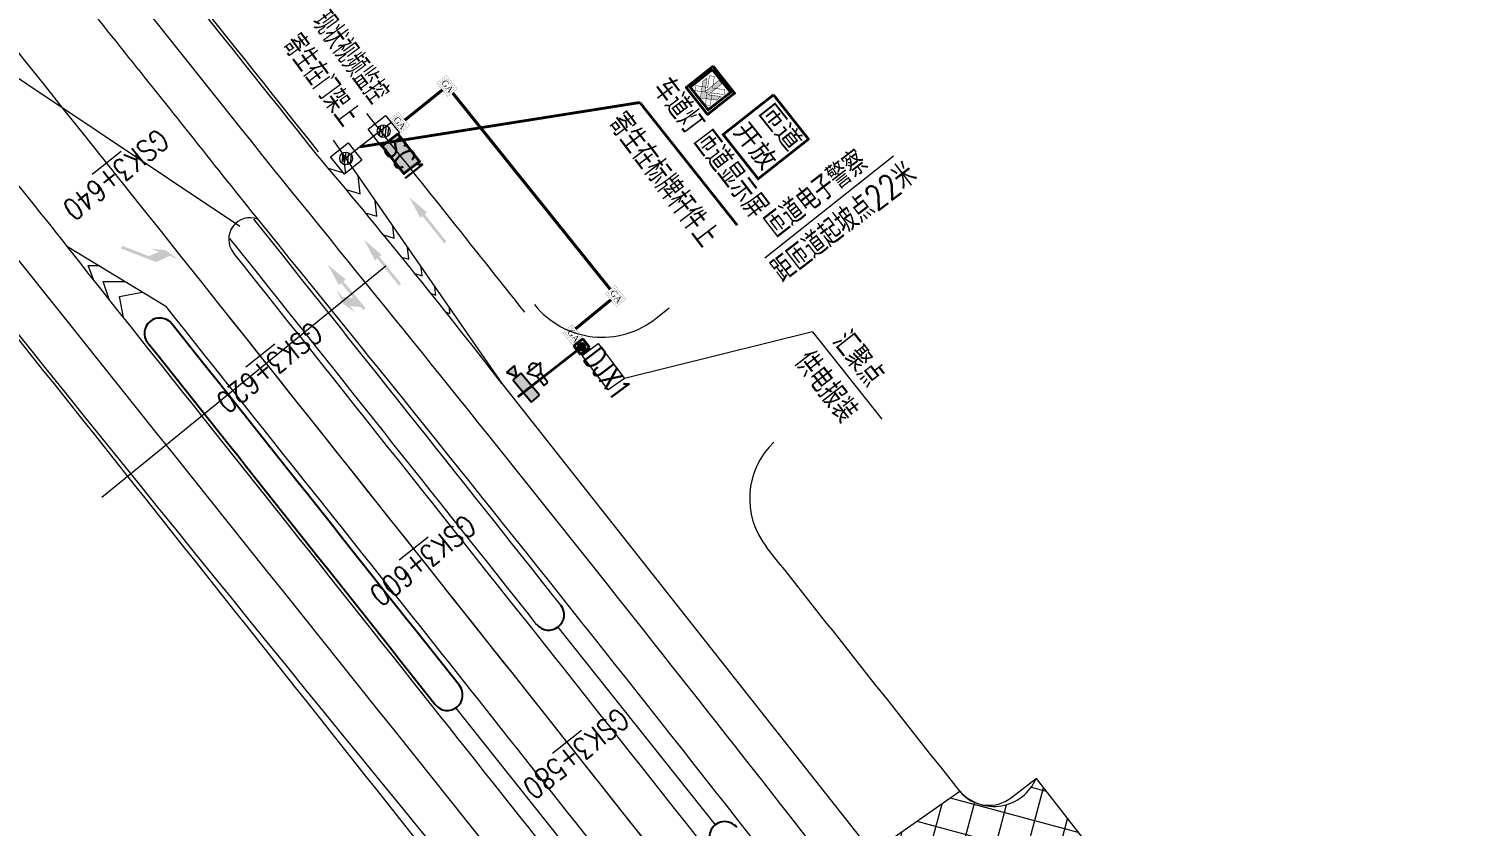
# Model space of a CAD drawing. Header units: millimetres. Extents: x 523446 to 528898, y 388189 to 392165.
# Drawn here: x 524347.4 to 524464.3, y 390519.3 to 390584 of the extents above; entities that cross this region are included whole.
import ezdxf
from ezdxf.enums import TextEntityAlignment as Align

# ---------------------------------------------------------------- set-up
doc = ezdxf.new("R2010")
doc.units = ezdxf.units.MM
for name, pattern in [('ACAD_ISO02W100', [15, 12, -3]), ('ACAD_ISO03W100', [30, 12, -18]), ('ACAD_ISO04W100', [30, 24, -3, 0, -3]), ('白色虚线3米', [6, 3, -3])]:
    doc.linetypes.add(name, pattern=pattern)
for name, color, linetype, lineweight in [('0-000-1电子警察', 1, 'Continuous', 40), ('0-000-电子警察', 1, 'Continuous', 40), ('0-000-示例人行道绿化带新建单管', 10, 'chen', 0), ('0-000-示例现有手井', 30, 'Continuous', 0), ('0-000-示例走线', 3, 'Continuous', 40), ('0-lyg新增电子警察', 1, 'Continuous', 40), ('0-TL-匝道控制', 6, 'Continuous', 40), ('0-TL-电视监控（新建）', 6, 'Continuous', 40), ('0-新增匝道控制系统', 7, 'Continuous', 40), ('0-现状交通设施2018', 7, 'Continuous', 0), ('0-现状信号灯', 7, 'Continuous', 40), ('000-scy-车道标线(实)', 7, 'Continuous', 40), ('人行横道', 7, 'Continuous', 30)]:
    doc.layers.add(name, color=color, linetype=linetype, lineweight=lineweight)
for name, color, linetype in [('000', 7, 'Continuous'), ('000-scy-护栏', 160, 'ACAD_ISO03W100'), ('000-scy-箭头', 7, 'Continuous'), ('000-scy-道路标线', 122, '白色虚线3米'), ('GSS-标注路线桩号', 7, 'Continuous'), ('MEDS道路平面中线-GSS', 7, 'Continuous'), ('侧分带与渠化岛', 3, 'Continuous'), ('车行道边线', 5, 'ACAD_ISO04W100'), ('道路中线_zx', 2, 'ACAD_ISO04W100')]:
    doc.layers.add(name, color=color, linetype=linetype)
doc.styles.add('FSDB', font='szytxt_s.shx', dxfattribs={"width": 0.5, "bigfont": 'hztxt.shx'})
doc.styles.add('HZTXT_S', font='TXT_S.shx', dxfattribs={"width": 0.75, "bigfont": 'HZTXT.shx'})
doc.styles.add('MEDS', font='TXT_S.SHX', dxfattribs={"width": 0.75, "bigfont": 'hztxt.shx'})
doc.styles.get("Standard").update_dxf_attribs({"font": ''})
doc.styles.add('图廓-黑体', font='simhei.ttf')
doc.styles.get('Standard').set_extended_font_data('SimSun')
doc.linetypes.add('chen', pattern='A,12.7,-5.08,["单",FSDB,S=5,R=0,X=-2.54,Y=-1.27],-5.08', length=22.86)

# ---------------------------------------------------------------- blocks, each defined once
blk = doc.blocks.new('7')
at = {"layer": '0-现状信号灯', "linetype": 'Continuous', "lineweight": 0, "ltscale": 0.005}
for p, q in [((525414.9, 388753.36), (525416.62, 388753.9)), ((525415.44, 388751.64), (525414.9, 388753.36)), ((525415.94, 388753.28), (525415.56, 388752.55)), ((525416.18, 388753.26), (525415.71, 388752.36)), ((525416.37, 388753.15), (525415.92, 388752.27)), ((525416.62, 388753.9), (525417.16, 388752.19)), ((525417.16, 388752.19), (525415.44, 388751.64)), ((525416.51, 388752.92), (525416.18, 388752.28))]:
    blk.add_line(p, q, dxfattribs=at)
blk.add_ellipse((525416.02, 388752.77), major_axis=(0.365, 0.365), ratio=1, start_param=3.156470216024712, end_param=9.439655523204298, dxfattribs=at)
blk = doc.blocks.new('A$C4C9C7EF5')
at = {"layer": '0-TL-电视监控（新建）', "linetype": 'ByBlock', "lineweight": 0, "true_color": 0xffffff}
blk.add_hatch(color=7, dxfattribs=at).paths.add_polyline_path([(0, 1.43), (2.52, 2.74), (3.26, 1.31), (0.74, 0)])
at = {"layer": '0-000-示例走线'}
blk.add_lwpolyline([(0, 1.43), (2.52, 2.74), (3.26, 1.31), (0.74, 0)], close=True, dxfattribs=at)
at = {"layer": '0-000-示例走线', "style": 'HZTXT_S', "width": 0.75}
blk.add_text('SC1', height=1.8, rotation=27.3616, dxfattribs=at).set_placement((0.96, -0.05))
blk = doc.blocks.new('A$C43B75757')
at = {"layer": '0-TL-匝道控制', "linetype": 'Continuous'}
blk.add_hatch(color=3, dxfattribs=at).paths.add_polyline_path([(1.59, 3.27), (2.07, 3.27), (2.1, 1.37), (3.1, 2.34), (3.13, 1.75), (1.85, 0.49), (0.59, 1.79), (0.59, 2.37), (1.62, 1.33)])
at = {"layer": '0-TL-匝道控制', "color": 0, "linetype": 'Continuous'}
for points in [[(0, 3.7), (3.73, 3.7), (3.73, 0), (0, 0)], [(0.23, 3.45), (3.38, 3.45), (3.38, 0.35), (0.23, 0.35)]]:
    blk.add_lwpolyline(points, close=True, dxfattribs=at)
at = {"layer": '0-TL-匝道控制', "color": 1, "linetype": 'ACAD_ISO02W100', "ltscale": 0.01, "const_width": 0.05}
blk.add_lwpolyline([(1.44, 1.83), (0.56, 2.74), (0.94, 3.12), (1.82, 2.2), (2.77, 3.11), (3.14, 2.73), (2.2, 1.81), (3.15, 0.83), (2.76, 0.46), (1.81, 1.44), (0.86, 0.52), (0.48, 0.91)], close=True, dxfattribs=at)
at = {"layer": '0-TL-匝道控制', "color": 3, "linetype": 'ACAD_ISO02W100', "ltscale": 0.01, "const_width": 0.05}
blk.add_lwpolyline([(1.59, 3.27), (2.07, 3.27), (2.1, 1.37), (3.1, 2.34), (3.13, 1.75), (1.85, 0.49), (0.59, 1.79), (0.59, 2.37), (1.62, 1.33), (1.59, 3.27)], dxfattribs=at)
blk = doc.blocks.new('A$C7DAD36AF')
at = {"layer": '0-TL-匝道控制'}
blk.add_lwpolyline([(0.88, 14.77), (6.99, 14.77), (6.99, 7.82), (0.88, 7.83)], close=True, dxfattribs=at)
at = {"layer": '0-TL-匝道控制', "linetype": 'Continuous', "char_height": 2, "attachment_point": 1}
for s, insert in [('{\\fSimSun|b0|i0|c134|p2;匝道}', (1.38, 14.26)), ('{\\fSimSun|b0|i0|c134|p2;开放}', (1.26, 10.85))]:
    blk.add_mtext_dynamic_manual_height_columns(s, width=15.3565, gutter_width=10, heights=[0], dxfattribs=dict(at, insert=insert))
blk = doc.blocks.new('JICHU')
at = {"layer": '0-lyg新增电子警察', "linetype": 'Continuous', "ltscale": 0.005}
for p, q in [((1841.33, 752.28), (1841.33, 753.18)), ((1841.33, 753.18), (1842.23, 753.18)), ((1841.78, 752.48), (1841.52, 752.73)), ((1841.9, 752.51), (1841.55, 752.86)), ((1841.99, 752.58), (1841.63, 752.94)), ((1842.03, 752.7), (1841.74, 752.99)), ((1842.23, 753.18), (1842.23, 752.28)), ((1842.23, 752.28), (1841.33, 752.28))]:
    blk.add_line(p, q, dxfattribs=at)
blk.add_circle((1841.78, 752.74), 0.258, dxfattribs=at)
blk = doc.blocks.new('buguangdeng')
at = {"layer": '0-000-电子警察', "color": 1, "lineweight": 25}
for p, q in [((530131.76, 378169.7), (530132.15, 378171.04)), ((530132.15, 378171.04), (530132.67, 378170.4)), ((530132.67, 378170.4), (530132.55, 378169.98)), ((530132.56, 378170), (530132.67, 378170.4)), ((530132.67, 378170.4), (530133.6, 378170.13)), ((530133.6, 378170.13), (530133.48, 378169.74)), ((530132.55, 378169.98), (530131.76, 378169.7)), ((530133.48, 378169.74), (530132.56, 378170))]:
    blk.add_line(p, q, dxfattribs=at)
at = {"layer": '0-000-电子警察', "lineweight": 25}
blk.add_arc((530131.96, 378170.36), 0.379, 75.3285, 252.4887, dxfattribs=at)
blk = doc.blocks.new('sxj')
at = {"layer": '0-000-电子警察', "lineweight": 25}
h = blk.add_hatch(color=256, dxfattribs=at)
h.paths.add_polyline_path([(530134.27, 378171.41), (530132.98, 378171.79), (530132.75, 378170.97), (530134.03, 378170.59)])
h.paths.add_polyline_path([(530132.75, 378170.97), (530132.98, 378171.79), (530132.02, 378172.07), (530131.78, 378171.25)])
h.paths.add_polyline_path([(530131.01, 378171.48), (530131.9, 378171.66), (530131.25, 378172.3)])
at = {"layer": '0-000-电子警察', "color": 1, "lineweight": 25}
blk.add_line((530131.25, 378172.3), (530131.01, 378171.48), dxfattribs=at)
blk.add_line((530131.25, 378172.3), (530131.01, 378171.48), dxfattribs=at)
at = {"layer": '0-000-电子警察', "lineweight": 25}
for p, q in [((530131.9, 378171.66), (530131.01, 378171.48)), ((530131.01, 378171.48), (530131.9, 378171.66)), ((530131.9, 378171.66), (530131.25, 378172.3)), ((530131.9, 378171.66), (530131.25, 378172.3)), ((530132.02, 378172.07), (530131.78, 378171.25)), ((530131.78, 378171.25), (530134.03, 378170.59)), ((530134.27, 378171.41), (530132.02, 378172.07)), ((530134.03, 378170.59), (530134.27, 378171.41))]:
    blk.add_line(p, q, dxfattribs=at)
blk = doc.blocks.new('现状手井')
at = {"layer": '0-000-示例现有手井', "linetype": 'Continuous', "ltscale": 0.005, "const_width": 0.028}
for points in [[(758.75, 469.37), (761.57, 469.37), (761.57, 467.38), (758.75, 467.38)], [(759.05, 469.07), (761.27, 469.07), (761.27, 467.68), (759.05, 467.68)]]:
    blk.add_lwpolyline(points, close=True, dxfattribs=at)
at = {"layer": '0-000-示例现有手井', "linetype": 'Continuous', "ltscale": 0.005, "insert": (759.16, 468.93), "char_height": 0.9953, "width": 2.0055, "attachment_point": 1, "rotation": 359.3392, "style": '图廓-黑体'}
blk.add_mtext('{\\fTimes New Roman|b0|i0|c238|p18;GA}', dxfattribs=at)

msp = doc.modelspace()

# ---------------------------------------------------------------- hatches: boundary and pattern name
at = {"layer": '000', "linetype": 'ByBlock', "lineweight": 0}
h = msp.add_hatch(dxfattribs=at)
h.set_pattern_fill('ANSI37', color=2, scale=0.8, angle=30, style=0)
edge = h.paths.add_edge_path()
edge.add_line((524410.16, 390513.2), (524422.97, 390522.17))
edge.add_arc((524425.74, 390524.64), 3.71, 221.8473, 337.2919)
edge.add_line((524429.16, 390523.21), (524464.29, 390478.13))
edge.add_line((524464.29, 390478.13), (524446.97, 390465.81))
edge.add_line((524446.97, 390465.81), (524408.93, 390514.78))
edge.add_line((524408.93, 390514.78), (524410.16, 390513.2))
at = {"layer": '000-scy-箭头', "linetype": 'ByBlock', "lineweight": 0}
for points in [[(524379.75, 390569.13), (524379.57, 390568.98), (524381.32, 390566.78), (524381.14, 390566.63), (524379.39, 390568.83), (524379.2, 390568.69), (524378.31, 390570.37)], [(524376.07, 390565.69), (524375.89, 390565.54), (524377.64, 390563.34), (524377.46, 390563.2), (524375.71, 390565.4), (524375.52, 390565.25), (524374.63, 390566.94)], [(524358.55, 390566.07), (524359.6, 390565.33), (524358.88, 390565.61), (524357.76, 390565.11), (524354.92, 390566.21), (524355.01, 390566.43), (524357.19, 390565.59), (524358, 390565.94), (524357.34, 390566.2)], [(524371.68, 390564.91), (524373.15, 390563.69), (524372.97, 390563.54), (524374.76, 390561.37), (524374.57, 390561.22), (524374.38, 390561.46), (524373.5, 390561.54), (524373.94, 390561), (524372.96, 390561.71), (524372.4, 390562.87), (524372.9, 390562.27), (524373.78, 390562.18), (524372.78, 390563.39), (524372.6, 390563.24)]]:
    msp.add_hatch(color=4, dxfattribs=at).paths.add_polyline_path(points)

# ---------------------------------------------------------------- linework, layer by layer
at = {"layer": '0-000-1电子警察', "linetype": 'Continuous', "lineweight": 40}
msp.add_lwpolyline([(524392.3, 390558.24), (524387.11, 390554.18)], dxfattribs=at)
at = {"layer": '0-000-示例人行道绿化带新建单管', "linetype": 'chen', "lineweight": 40, "ltscale": 0.5}
for points in [[(524380.99, 390579.08), (524377.96, 390576.62)], [(524381.84, 390578.82), (524394.6, 390562.9)], [(524394.66, 390562.04), (524391.8, 390559.69)]]:
    msp.add_lwpolyline(points, dxfattribs=at)
at = {"layer": '0-000-示例走线', "lineweight": 40}
msp.add_line((524397.01, 390578.06), (524404.91, 390568.09), dxfattribs=at)
at = {"layer": '0-000-示例走线', "lineweight": 0}
for q in [(524395.76, 390555.67), (524416.63, 390552.37)]:
    msp.add_line((524411.02, 390559.45), q, dxfattribs=at)
msp.add_lwpolyline([(524393.62, 390558.5), (524395.76, 390555.67), (524394.45, 390554.73), (524392.33, 390557.53)], close=True, dxfattribs=at)
at = {"layer": '0-TL-匝道控制', "linetype": 'Continuous', "lineweight": 40}
msp.add_line((524397.01, 390578.06), (524374.33, 390574.47), dxfattribs=at)
at = {"layer": '0-TL-匝道控制', "linetype": 'Continuous', "lineweight": 0}
msp.add_line((524417.59, 390573.7), (524407.15, 390565.42), dxfattribs=at)
at = {"layer": '0-新增匝道控制系统', "lineweight": 0}
msp.add_lwpolyline([(524353.37, 390546.02), (524376.41, 390564.8)], dxfattribs=at)
at = {"layer": '0-现状交通设施2018', "color": 140, "linetype": 'ByBlock', "lineweight": 0}
msp.add_lwpolyline([(524376.81, 390576.4), (524372.87, 390573.33)], dxfattribs=at)
at = {"layer": '000-scy-护栏', "linetype": 'ByBlock', "lineweight": 0, "ltscale": 0.2}
for points in [[(524335.76, 390587.29), (524364.57, 390568.01)], [(524390.35, 390535.48), (524403.12, 390519.43)], [(524382.08, 390528.92), (524394.85, 390512.88)]]:
    msp.add_lwpolyline(points, dxfattribs=at)
at = {"layer": '000-scy-车道标线(实)', "color": 4, "linetype": 'ByBlock', "lineweight": 0, "ltscale": 0.5}
for points in [[(524370.75, 390573.9, 0.001063), (524322.92, 390633.68)], [(524301.29, 390616.3, 0.006273), (524397.17, 390497.13)], [(524387.69, 390561.03, 0.000286), (524374.87, 390577.15)], [(524385.81, 390555.26, 0.01084), (524370.74, 390573.91)], [(524379.42, 390530.04, 0.000604), (524352.35, 390564.1)], [(524409.33, 390497.46, 0.001136), (524358.58, 390561.49)], [(524402.27, 390501.16, 0.000512), (524379.42, 390530.04, 0.000512)]]:
    msp.add_lwpolyline(points, format="xyb", dxfattribs=at)
at = {"layer": '000-scy-车道标线(实)', "color": 4, "linetype": 'ByBlock', "lineweight": 0, "ltscale": 10}
for points in [[(524365.88, 390568.77, 0.000238), (524355.21, 390582.16, 0.000122), (524349.71, 390589.05)], [(524352.35, 390564.1, 0.011216), (524337.84, 390581.87)]]:
    msp.add_lwpolyline(points, format="xyb", dxfattribs=at)
at = {"layer": '000-scy-车道标线(实)', "color": 4, "linetype": 'ByBlock', "lineweight": 0, "ltscale": 0.5}
for points in [[(524372.12, 390574.99), (524385.81, 390555.26)], [(524358.56, 390561.51), (524350.58, 390566.35)]]:
    msp.add_lwpolyline(points, dxfattribs=at)
at = {"layer": '000-scy-车道标线(实)', "color": 4, "linetype": 'ByBlock', "lineweight": 0, "flags": 128}
for points in [[(524423.71, 390495.77, 0.006182), (524365.88, 390568.77)], [(524421.23, 390493.67, 0.001263), (524364.04, 390565.87, 0.001263)]]:
    msp.add_lwpolyline(points, format="xyb", dxfattribs=at)
at = {"layer": '000-scy-车道标线(实)', "color": 2, "linetype": 'ByBlock', "lineweight": 0}
msp.add_lwpolyline([(524410.16, 390513.2), (524422.97, 390522.17), (524422.97, 390522.17, 0.551145), (524429.16, 390523.21), (524464.29, 390478.13), (524446.97, 390465.81), (524408.93, 390514.78)], format="xyb", close=True, dxfattribs=at)
at = {"layer": '000-scy-车道标线(实)', "color": 4, "linetype": 'ByBlock', "lineweight": 0}
msp.add_arc((524365.41, 390566.96), 1.75, 69.3931, 218.5307, dxfattribs=at)
at = {"layer": '000-scy-道路标线', "linetype": 'ByBlock', "lineweight": 0, "flags": 128}
for points in [[(524304.02, 390618.49, -0.000334), (524399.52, 390498.99, -0.024228)], [(524313.67, 390639.6, -0.001207), (524368.01, 390571.72, -0.00592), (524415.81, 390511.62)], [(524413.41, 390497.94, 0.001125), (524363.11, 390561.41)]]:
    msp.add_lwpolyline(points, format="xyb", dxfattribs=at)
msp.add_lwpolyline([(524385.81, 390555.26), (524418.56, 390513.75)], dxfattribs=at)
at = {"layer": 'GSS-标注路线桩号', "color": 7, "linetype": 'ByBlock', "lineweight": 0}
for p, q in [((524354.93, 390574.08), (524352.59, 390572.21)), ((524367.4, 390558.44), (524365.05, 390556.57)), ((524379.84, 390542.78), (524377.49, 390540.91)), ((524392.27, 390527.11), (524389.92, 390525.24))]:
    msp.add_line(p, q, dxfattribs=at)
at = {"layer": 'MEDS道路平面中线-GSS', "color": 233, "linetype": 'ByBlock', "lineweight": 0}
msp.add_arc((510280.52, 379350.68), 18000, 38.264454, 38.781706, dxfattribs=at)
at = {"layer": '人行横道', "color": 4, "linetype": 'ByBlock', "lineweight": 0}
for points in [[(524371.74, 390572.72), (524373.16, 390572.3), (524372.98, 390573.74)], [(524373.19, 390570.99), (524374.33, 390570.65), (524374.15, 390572.1)], [(524374.74, 390569.11), (524375.68, 390568.84), (524375.53, 390570.07)], [(524376.22, 390567.31), (524377.09, 390567.06), (524376.97, 390567.99)], [(524377.69, 390565.51), (524378.28, 390565.34), (524378.16, 390566.28)], [(524352.69, 390563.7), (524352.27, 390564.84), (524353.2, 390564.82)], [(524378.77, 390564.17), (524379.35, 390564), (524379.27, 390564.69)], [(524353.96, 390562.07), (524353.47, 390563.54), (524355.23, 390563.53)], [(524380.08, 390562.55), (524380.47, 390562.43), (524380.39, 390563.07)], [(524355.13, 390560.6), (524354.8, 390562.32), (524356.65, 390562.67)], [(524381.29, 390561.03), (524381.61, 390560.94), (524381.56, 390561.39)]]:
    msp.add_lwpolyline(points, dxfattribs=at)
at = {"layer": '侧分带与渠化岛', "color": 3, "linetype": 'Continuous', "lineweight": 0, "flags": 128}
for points in [[(524390.6, 390537.27, 0.00059), (524365.71, 390568.59)], [(524388.64, 390535.71, 0.000555), (524363.76, 390567.03, 0.000555)]]:
    msp.add_lwpolyline(points, format="xyb", dxfattribs=at)
at = {"layer": '侧分带与渠化岛', "color": 3, "linetype": 'Continuous', "lineweight": -3}
for centre, radius, start, end in [((524358.07, 390559.32), 1.25, 38.527, 218.527), ((510280.52, 379350.68), 17996, 38.407679, 38.527028), ((510280.52, 379350.68), 17993.5, 38.407679, 38.527027), ((524389.62, 390536.49), 1.25, 218.4077, 38.4077), ((524381.39, 390529.97), 1.25, 218.4077, 38.4077), ((524403.9, 390518.45), 1.25, 38.3377, 218.3377)]:
    msp.add_arc(centre, radius, start, end, dxfattribs=at)
at = {"layer": '车行道边线', "color": 5, "linetype": 'Continuous', "lineweight": 0}
msp.add_line((524398.33, 390560.55), (524399.39, 390561.4), dxfattribs=at)
msp.add_line((524398.33, 390560.55), (524399.39, 390561.4), dxfattribs=at)
for points in [[(524380.5, 390516.19, 0.001167), (524328.21, 390581.91)], [(524407.89, 390550.5, 0.388255), (524407.29, 390541.98)], [(524407.89, 390550.5, 0.388255), (524407.29, 390541.98)], [(524422.97, 390522.17, 0.00032), (524407.29, 390541.98, 0.00032)], [(524422.97, 390522.17, 0.00032), (524407.29, 390541.98, 0.00032)], [(524422.97, 390522.17, 0.412266), (524427.17, 390521.66)]]:
    msp.add_lwpolyline(points, format="xyb", dxfattribs=at)
msp.add_lwpolyline([(524427.17, 390521.66), (524429.18, 390523.23)], dxfattribs=at)
msp.add_lwpolyline([(524427.17, 390521.66), (524429.18, 390523.23)], dxfattribs=at)
for centre, radius, start, end in [((510280.52, 379350.68), 18014, 38.538186, 38.781706), ((524393.95, 390566.01), 7, 218.4726, 308.7473), ((524393.95, 390566.01), 7, 218.4726, 308.7473)]:
    msp.add_arc(centre, radius, start, end, dxfattribs=at)
at = {"layer": '道路中线_zx', "color": 5, "linetype": 'ByBlock', "lineweight": 0}
for points in [[(524407.89, 390550.5, 0.388255), (524407.29, 390541.98)], [(524422.97, 390522.17, 0.00032), (524407.29, 390541.98, 0.00032)], [(524422.97, 390522.17, 0.412266), (524427.17, 390521.66)], [(524422.97, 390522.17, 0.412266), (524427.17, 390521.66)]]:
    msp.add_lwpolyline(points, format="xyb", dxfattribs=at)
msp.add_lwpolyline([(524427.17, 390521.66), (524429.18, 390523.23)], dxfattribs=at)

# ---------------------------------------------------------------- block references
at = {"layer": '0-000-1电子警察', "rotation": 128.0991043502156}
msp.add_blockref('JICHU', (526121.08, 389573.32), dxfattribs=at)
at = {"layer": '0-000-1电子警察', "linetype": 'Continuous', "rotation": 326.5465396951042}
msp.add_blockref('sxj', (-126390.67, 367274.62), dxfattribs=at)
at = {"layer": '0-000-1电子警察', "linetype": 'Continuous', "xscale": -1, "rotation": 111.8454065829118}
msp.add_blockref('buguangdeng', (678138.85, 1023338.89), dxfattribs=at)
at = {"layer": '0-000-示例现有手井', "xscale": 0.5, "yscale": 0.5, "zscale": 0.5, "rotation": 309.5327473586941}
for p in [(523958.82, 390723.47), (523954.94, 390720.48), (523972.5, 390706.42), (523969.04, 390703.23)]:
    msp.add_blockref('现状手井', p, dxfattribs=at)
at = {"layer": '0-TL-匝道控制', "linetype": 'Continuous'}
for name, p, xscale, yscale, zscale, rotation in [('A$C43B75757', (524400.78, 390579.28), 0.7500000000000001, 0.7500000000000001, 0.7500000000000001, 308.2630099023868), ('A$C7DAD36AF', (524398.75, 390572.33), 0.75, 0.7499999999999999, 0.7499999999999999, 308.3555014855719)]:
    msp.add_blockref(name, p, dxfattribs=dict(at, xscale=xscale, yscale=yscale, zscale=zscale, rotation=rotation))
at = {"layer": '0-TL-电视监控（新建）', "linetype": 'ByBlock', "lineweight": 0, "rotation": 280.6728813705004}
msp.add_blockref('A$C4C9C7EF5', (524375.98, 390575.25), dxfattribs=at)
at = {"layer": '0-现状交通设施2018', "color": 6, "linetype": 'ByBlock', "lineweight": 0, "rotation": 20.88281843715129}
for p in [(172048.02, -159929.08), (172044.97, -159931.3)]:
    msp.add_blockref('7', p, dxfattribs=at)

# ---------------------------------------------------------------- texts
at = {"layer": '0-000-示例走线', "linetype": 'Continuous', "style": 'HZTXT_S', "width": 0.8}
for s, rotation, p in [('汇聚点', 308.2967, (524412.48, 390558.56)), ('供电报装', 307.6959, (524409.4, 390556.93))]:
    msp.add_text(s, height=2, rotation=rotation, dxfattribs=at).set_placement(p)
at = {"layer": '0-000-示例走线', "style": 'HZTXT_S', "width": 0.75}
msp.add_text('DJX1', height=1.8, rotation=306.9682, dxfattribs=at).set_placement((524392.33, 390557.28))
at = {"layer": '0-TL-匝道控制', "linetype": 'Continuous', "style": 'HZTXT_S', "width": 0.8}
for s, p in [('车道灯', (524397.91, 390579.11)), ('寄生在标牌杆件上', (524394.27, 390576.32)), ('匝道显示屏', (524401.21, 390574.83))]:
    msp.add_text(s, height=2, rotation=307.155, dxfattribs=at).set_placement(p)
for s, p in [('匝道电子警察', (524415.09, 390573.61)), ('距匝道起坡点22米', (524419.07, 390572.63))]:
    msp.add_text(s, height=2, rotation=37.6839, dxfattribs=at).set_placement(p, align=Align.MIDDLE_RIGHT)
at = {"layer": '0-现状交通设施2018', "linetype": 'ByBlock', "lineweight": 0, "style": 'HZTXT_S', "width": 0.7}
for s, p in [('现状视频监控', (524370.24, 390584.53, 22.35)), ('寄生在门架上', (524367.87, 390582.68, 22.35))]:
    msp.add_text(s, height=2, rotation=306.4065, dxfattribs=at).set_placement(p)
at = {"layer": 'GSS-标注路线桩号', "color": 7, "linetype": 'ByBlock', "lineweight": 0, "style": 'MEDS', "width": 0.8}
for s, rotation, p in [('GSK3+640', 218.57, (524354.53, 390572.19)), ('GSK3+620', 218.5064, (524366.98, 390556.55)), ('GSK3+600', 218.4427, (524379.43, 390540.89)), ('GSK3+580', 218.379, (524391.85, 390525.22))]:
    msp.add_text(s, height=1.75, rotation=rotation, dxfattribs=at).set_placement(p, align=Align.MIDDLE)

doc.saveas('drawing.dxf')
